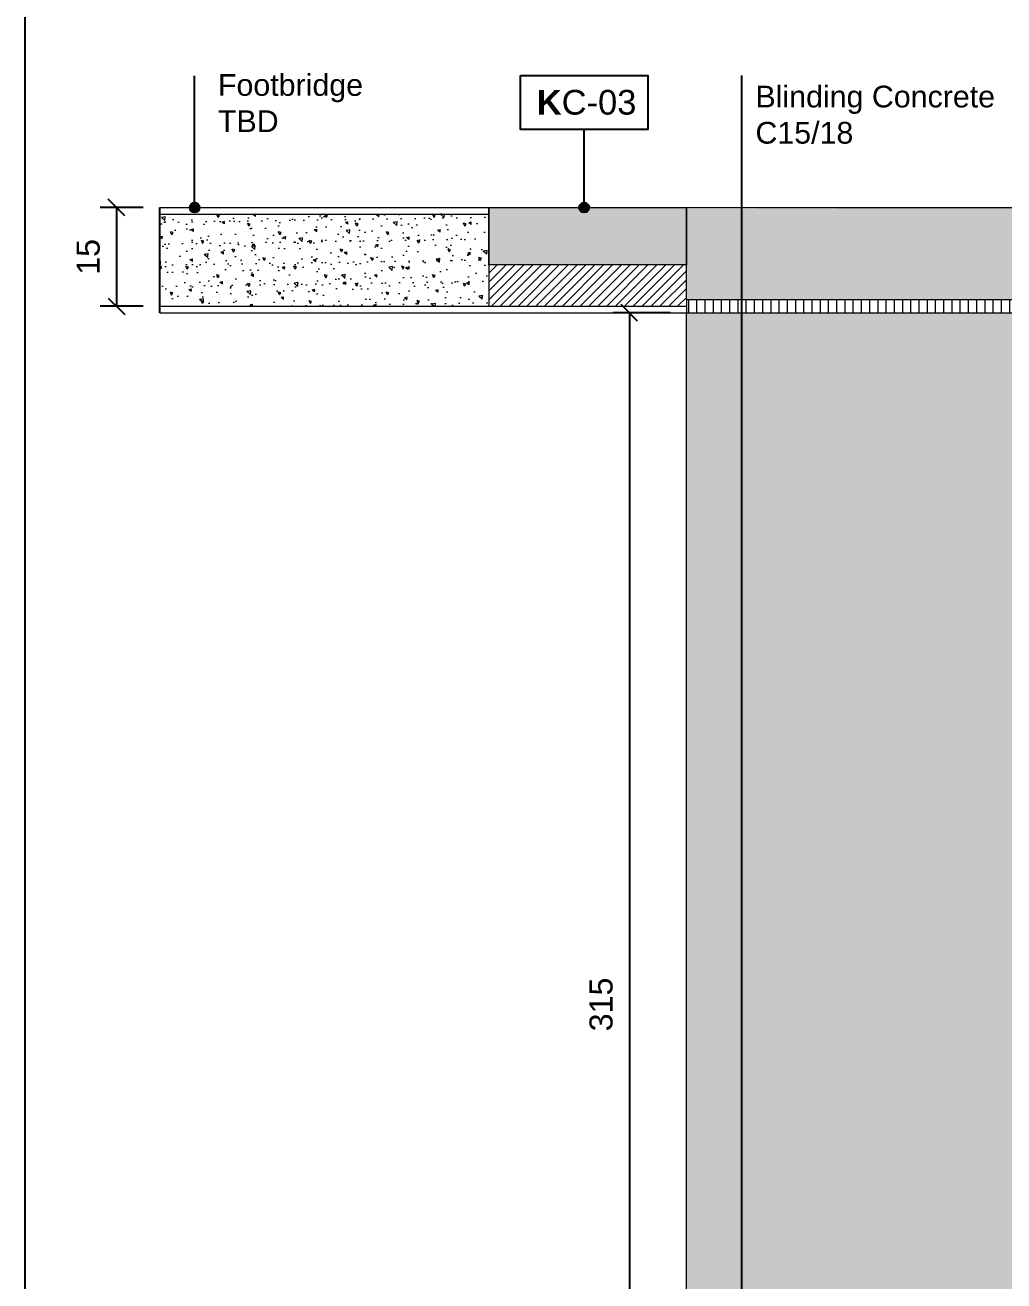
# Model space of a CAD drawing. Header units: metres. Extents: x -325 to 301, y -147 to 149.
# Drawn here: x 72.234 to 73.721, y 31.357 to 33.264 of the extents above; entities that cross this region are included whole.
import ezdxf

# ---------------------------------------------------------------- set-up
doc = ezdxf.new("R2010")
doc.units = ezdxf.units.M
doc.layers.get('Defpoints').update_dxf_attribs({"lineweight": 13})
doc.layers.add('-aux', color=50, linetype='Continuous', plot=False)
doc.layers.add('0-TX-1_25', color=7, linetype='Continuous', true_color=0x3f4f7f)
doc.layers.add('3-TR-paviment fort', color=7, linetype='Continuous', true_color=0xd1d1d1)
for name, color, linetype, lineweight, true_color in [('03-TR-Paviment_08_Natural Stone Bleachers', 7, 'Continuous', 5, 0xafad9d), ('3-TR sorra granitica', 7, 'Continuous', 0, 0xf2dac9), ('3-TR tot_u', 7, 'Continuous', 5, 0x787878)]:
    doc.layers.add(name, color=color, linetype=linetype, lineweight=lineweight, true_color=true_color)
doc.layers.add('1-CM', color=7, linetype='Continuous', lineweight=0)
doc.layers.add('3-TR Formigó', color=252, linetype='Continuous', lineweight=0)
for name, color, linetype in [('1-SECCIÓ', 1, 'Continuous'), ('A-KEYPLAN_HATCH', 7, 'Continuous'), ('A_TEXT_2', 7, 'Continuous')]:
    doc.layers.add(name, color=color, linetype=linetype)
doc.styles.get("Standard").update_dxf_attribs({"font": 'arial.ttf'})
doc.dimstyles.new('ISO-25', dxfattribs={"dimtxt": 0.1, "dimasz": 0.1, "dimexe": 0.1, "dimexo": 0.1, "dimgap": 0.1, "dimtad": 1, "dimdec": 0, "dimlfac": 100, "dimzin": 9, "dimtxsty": 'Standard', "dimblk": 'OBLIQUE', "dimcen": 0.1, "dimadec": 0, "dimazin": 0, "dimtfac": 1, "dimtdec": 0, "dimtmove": 0, "dimatfit": 3, "dimldrblk": 'OBLIQUE', "dimfxl": 1, "dimarcsym": 0})

# ---------------------------------------------------------------- blocks, each defined once
blk = doc.blocks.new('POINT')
at = {"layer": '0-TX-1_25'}
h = blk.add_hatch(dxfattribs=at)
h.set_pattern_fill('ANGLE', color=256)
h.set_pattern_definition([(0, (-83.74681484067048, -12.72584030761209), (0, 6.985), [5.08, -1.905]), (90, (-83.74681484067048, -12.72584030761209), (-6.985, 4.277078946022131e-16), [5.08, -1.905])])
edge = h.paths.add_edge_path()
edge.add_arc((0, 0), 0.0075, 0, 360)
h = blk.add_hatch(color=256, dxfattribs=at)
h.dxf.hatch_style = 1
edge = h.paths.add_edge_path()
edge.add_arc((0, 0), 0.0075, 0, 360)
blk.add_circle((0, 0), 0.0075, dxfattribs=at)
blk = doc.blocks.new('hatch keyplan 2')
at = {"layer": 'A-KEYPLAN_HATCH'}
blk.add_lwpolyline([(0, 0.005476596624248486), (0.012874798693294, 0.005476596623793739), (0.012874798693294, -2.273736754432321e-13), (0, 0)], close=True, dxfattribs=at)
blk = doc.blocks.new('hatch keyplan')
at = {"layer": 'A-KEYPLAN_HATCH'}
blk.add_blockref('hatch keyplan 2', (1.430579833341536, 0.8521467901477053), dxfattribs=at)
blk = doc.blocks.new('K02')
at = {"layer": 'A-KEYPLAN_HATCH'}
blk.add_blockref('hatch keyplan', (-1.430579833245696, -0.8521467901477054), dxfattribs=at)
at = {"layer": 'A_TEXT_2', "insert": (-0.0007977307987558913, 0.004020148496218123), "char_height": 0.0025, "attachment_point": 1}
blk.add_mtext_dynamic_manual_height_columns('\\pi0.00244;{\\fArial|b1|i0|c0|p34;K}C-03', width=0.01456192034901793, gutter_width=0.015, heights=[0], dxfattribs=at)
blk = doc.blocks.new('_Oblique')
at = {"color": 0, "lineweight": -2}
blk.add_line((-0.499999999995058, -0.4999999998130015), (0.500000000028669, 0.500000000163238), dxfattribs=at)
blk = doc.blocks.new('*D1995')
at = {"layer": '0-TX-1_25', "color": 0, "lineweight": -2, "transparency": 16777216}
for p, q in [((73.21394661204407, 32.82695288046281), (73.12722204832365, 32.82695288046281)), ((73.15222204832365, 32.82695288046281), (73.15222204832367, 30.72701087228971)), ((73.21394661204407, 30.72701087228971), (73.12722204832366, 30.72701087228971))]:
    blk.add_line(p, q, dxfattribs=at)
at = {"layer": 'Defpoints', "color": 0, "transparency": 16777216}
for p in [(73.23894661204407, 32.82695288046281), (73.15222204832367, 30.72701087228971), (73.23894661204407, 30.72701087228971)]:
    blk.add_point(p, dxfattribs=at)
at = {"layer": '0-TX-1_25', "color": 0, "lineweight": -2, "transparency": 16777216, "xscale": 0.025, "yscale": 0.025, "zscale": 0.025}
for p, rotation in [((73.15222204832365, 32.82695288046281), 90), ((73.15222204832367, 30.72701087228971), 270)]:
    blk.add_blockref('_Oblique', p, dxfattribs=dict(at, rotation=rotation))
at = {"layer": '0-TX-1_25', "color": 0, "transparency": 16777216, "insert": (73.1093400565092, 31.77698187637623), "char_height": 0.035, "attachment_point": 5, "rotation": 90}
blk.add_mtext('315', dxfattribs=at)
blk = doc.blocks.new('*D1996')
at = {"layer": '0-TX-1_25', "color": 0, "lineweight": -2, "transparency": 16777216}
for p, q in [((72.41394659411601, 32.98695288046279), (72.34833012077083, 32.98695288046279)), ((72.37333012077083, 32.98695288046279), (72.37333012077083, 32.8369528804628)), ((72.41394659411601, 32.8369528804628), (72.34833012077083, 32.8369528804628))]:
    blk.add_line(p, q, dxfattribs=at)
at = {"layer": 'Defpoints', "color": 0, "transparency": 16777216}
for p in [(72.43894659411602, 32.98695288046279), (72.37333012077083, 32.8369528804628), (72.43894659411602, 32.8369528804628)]:
    blk.add_point(p, dxfattribs=at)
at = {"layer": '0-TX-1_25', "color": 0, "lineweight": -2, "transparency": 16777216, "xscale": 0.025, "yscale": 0.025, "zscale": 0.025}
for p, rotation in [((72.37333012077083, 32.98695288046279), 90), ((72.37333012077083, 32.8369528804628), 270)]:
    blk.add_blockref('_Oblique', p, dxfattribs=dict(at, rotation=rotation))
at = {"layer": '0-TX-1_25', "color": 0, "transparency": 16777216, "insert": (72.33046006620057, 32.91195288046277), "char_height": 0.035, "attachment_point": 5, "rotation": 90}
blk.add_mtext('15', dxfattribs=at)

msp = doc.modelspace()

# ---------------------------------------------------------------- hatches: boundary and pattern name
at = {"layer": '03-TR-Paviment_08_Natural Stone Bleachers'}
h = msp.add_hatch(dxfattribs=at)
h.set_pattern_fill('DASH', color=256, scale=0.0011, angle=233, style=0, double=1)
h.set_pattern_definition([(233, (8.954259245419422, -19.67473972476313), (0.0006873955504816415, -0.004891073487198699), [0.0034925, -0.0034925])])
h.paths.add_polyline_path([(73.23894659411602, 32.84695288046278), (74.43894659411599, 32.84695288046278), (74.43894659411599, 32.98945288046277), (73.23894659411599, 32.98445288046278)])
at = {"layer": '3-TR Formigó'}
h = msp.add_hatch(dxfattribs=at)
h.set_pattern_fill('ANSI31', color=256, scale=0.003, style=0)
h.set_pattern_definition([(45, (71.11580836076888, 32.28982219869387), (-0.006735192090801864, 0.006735192090801864), [])])
h.paths.add_polyline_path([(73.23892972302129, 32.89964502753705), (72.93894659411599, 32.89973997088909), (72.93894659411599, 32.83695288048872), (73.23894659411599, 32.83695288046278)])
at = {"layer": '3-TR sorra granitica'}
h = msp.add_hatch(dxfattribs=at)
h.set_pattern_fill('LINE', color=256, scale=0.09999999999999998, angle=54.36802460532453, style=0)
h.set_pattern_definition([(90.01449684407197, (98.50209010412493, 241.0377877804388), (-0.0124999995998879, -3.162720719002675e-06), [])])
h.paths.add_polyline_path([(73.2389465941214, 32.84695288046278), (73.23894659411599, 32.82695288046279), (73.54894659399397, 32.82695288046279), (73.54894659399397, 32.84695288046278)])
h.paths.add_polyline_path([(74.43894659411599, 32.82701150775362), (74.438946594116, 32.84701023682781), (73.54515455173845, 32.84704971164341), (73.54865785762074, 32.8270484407176)])
at = {"layer": '3-TR tot_u'}
h = msp.add_hatch(dxfattribs=at)
h.set_pattern_fill('AR-CONC', color=256, scale=0.0002499999999999997, angle=92.9928143935928)
h.set_pattern_definition([(142.9928143935928, (-0.1476162296085022, 0), (0.00160133854976033, 0.04569209416202706), [0.004762499999999995, -0.05238749999999995]), (87.99281439359284, (-0.1476162296085022, 0), (-0.04723904418761809, -0.01129264178091974), [0.003809999999999996, -0.04191014604249996]), (193.4442590935928, (-0.1474827849988651, 0.003807662295349762), (-0.04563770368725484, 0.03439945236275431), [0.004047502199999995, -0.04452256114999994]), (139.1770143935928, (-0.1602989079576465, -0.0006630760832253697), (0.00695793884922797, 0.0682260934048176), [0.007143749999999992, -0.07858124999999991]), (189.6283720035927, (-0.1597190862808006, 0.00502242633206824), (-0.06487092434638955, 0.05604051034146583), [0.006071255784999993, -0.06678390203999993]), (84.17696556359282, (-0.1602989079576465, -0.0006630760832253697), (-0.06487092434352237, 0.05604051034498883), [0.005714991767499994, -0.06286493297999993]), (113.9928143935928, (-0.1574597764119731, 0.005844032112153134), (0.02355245547627941, 0.03918673552424966), [0.004762499999999994, -0.05238749999999994]), (58.99281439359278, (-0.1574597764119731, 0.005844032112153134), (-0.04679086962607495, 0.01302528763197387), [0.003809999999999996, -0.04190999999999995]), (164.4442593935928, (-0.155497071776123, 0.009109593405068988), (-0.02323841438272714, 0.05221202305941412), [0.004047502199999996, -0.04452248439999995]), (130.4928143935928, (-0.1476162296085022, 0), (-0.02115024290892982, -0.0003325720948346777), [0, -0.04140199999999996, 0, -0.04254499999999996, 0, -0.04206874999999995]), (100.4928143935928, (-0.1476162296085022, 0), (-0.02588315998721204, 0.01537450676871891), [0, -0.02425699999999997, 0, -0.04044949999999996, 0, -0.01603374999999999]), (60.4928143935928, (-0.1468768997757059, -0.01414118635929592), (-0.0003395878614522781, 0.03392619092123889), [0, -0.01587499999999998, 0, -0.04952999999999995, 0, -0.06572249999999992]), (50.49281439359279, (-0.1465453617340932, -0.02048252553386808), (-0.008281435526141462, 0.03664990282591291), [0, -0.02063749999999997, 0, -0.03289299999999995, 0, -0.04667249999999994])])
h.paths.add_polyline_path([(72.93894659411599, 32.83695288046776), (72.93894659411599, 32.97704768030029), (72.43894659411599, 32.97685808062527), (72.43894659411599, 32.83695288047045)])
h = msp.add_hatch(dxfattribs=at)
h.set_pattern_fill('AR-CONC', color=256, scale=0.0002499999999999998, angle=90.58726092987852)
h.set_pattern_definition([(140.5872609298785, (49.4560036235978, -49.84167093588243), (0.003517738578472596, 0.04558461658669537), [0.004762499999999996, -0.05238749999999996]), (85.58726092987852, (49.4560036235978, -49.84167093588243), (-0.04767139590977341, -0.00929994979371116), [0.003809999999999997, -0.04191014604249996]), (191.0387056298786, (49.45629676769724, -49.83787223002962), (-0.04415365538318716, 0.0362846666927757), [0.004047502199999997, -0.04452256114999997]), (136.7714609298785, (49.44330429069156, -49.84180110399057), (0.009815426627263462, 0.0678739282378536), [0.007143749999999994, -0.07858124999999994]), (187.2228185398785, (49.44412223613036, -49.83614494839241), (-0.06246159789290918, 0.05871392010036004), [0.006071255784999995, -0.06678390203999994]), (81.7714120998786, (49.44330429069156, -49.84180110399057), (-0.06246159788989664, 0.05871392010375959), [0.005714991767499988, -0.06286493297999983]), (111.5872609298785, (49.44641403986405, -49.83541889551039), (0.02517646531543982, 0.03816364754881366), [0.004762499999999996, -0.05238749999999996]), (56.58726092987855, (49.44641403986405, -49.83541889551039), (-0.0462029321303139, 0.01497773884208171), [0.003809999999999997, -0.04190999999999996]), (162.0387059298785, (49.44851207865312, -49.83223859154932), (-0.02102646705166375, 0.05314138630394799), [0.004047502199999997, -0.04452248439999996]), (128.0872609298785, (49.4560036235978, -49.84167093588243), (-0.02114556348804155, 0.0005554494380260346), [0, -0.04140199999999997, 0, -0.04254499999999996, 0, -0.04206874999999997]), (98.08726092987847, (49.4560036235978, -49.84167093588243), (-0.02521504447655499, 0.01644733903555077), [0, -0.02425699999999998, 0, -0.04044949999999996, 0, -0.01603374999999999]), (58.08726092987852, (49.45614876103836, -49.85583069207291), (0.001084678264659777, 0.03391054737691759), [0, -0.01587499999999999, 0, -0.04952999999999996, 0, -0.06572249999999995]), (48.08726092987852, (49.45621384509243, -49.86218035852601), (-0.006735849794676834, 0.03696519821488923), [0, -0.02063749999999998, 0, -0.03289299999999997, 0, -0.04667249999999996])])
h.paths.add_polyline_path([(73.23894661204405, 32.82695288046279), (73.23894661204405, 30.24694976246945), (72.73894661204405, 30.24694976253426), (72.73894661204405, 29.74713960278975), (75.93894661204405, 29.74694976253426), (75.9307420039786, 30.24694976246945), (73.73894659411599, 30.24694976246945), (73.73894659411599, 32.82695288046279)])
at = {"layer": '3-TR-paviment fort'}
msp.add_hatch(color=256, dxfattribs=at).paths.add_polyline_path([(73.23894658880745, 32.98689488863587), (73.23892972302129, 32.89964502753705), (72.93892937396159, 32.89973997633919), (72.93894659411599, 32.98695288046278)])

# ---------------------------------------------------------------- linework, layer by layer
at = {"layer": '-aux'}
msp.add_lwpolyline([(72.23447743480324, 3.456691224966903), (72.23447743480324, 133.4566912249669)], dxfattribs=at)
at = {"layer": '0-TX-1_25'}
for points in [[(72.491958389281, 32.98695288046278), (72.49180763798832, 33.18695288046278)], [(73.32285280013957, 29.74694976253426), (73.32285280013957, 33.18732602814617)], [(73.0835084740269, 32.98695288046278), (73.08350847402899, 33.10517707878756)]]:
    msp.add_lwpolyline(points, dxfattribs=at)
at = {"layer": '1-CM'}
for points in [[(72.43894659411599, 32.98695288046278), (72.93894659411599, 32.98695288046278)], [(72.93894659411599, 32.98695288046278), (72.93894659411599, 32.83695288046278)], [(72.93894659411599, 32.98695288046278), (73.23894659411599, 32.98695288046278)], [(72.43894659411599, 32.97695288046278), (72.93894659411599, 32.97695288046278)], [(72.43894659411599, 32.83695288046278), (72.93894659411599, 32.83695288046278)], [(72.93894659411599, 32.83695288046278), (73.23894659411599, 32.83695288046278), (73.23894659411599, 32.82695288046279)], [(72.43894659411599, 32.82695288046278), (73.23894659411599, 32.82695288046279)], [(73.73894659411599, 32.82695288046279), (73.73894659411599, 30.24694976246945), (75.9307420039786, 30.24694976246945), (75.93894661204405, 29.74694976253426), (72.73894661204405, 29.74694976253426), (72.73894661204405, 30.24694976253426), (73.23894661204405, 30.24694976246945), (73.23894661204405, 32.82695288046279)], [(73.23894659411599, 32.82695288046279), (73.73894659411599, 32.82695288046279)]]:
    msp.add_lwpolyline(points, dxfattribs=at)
for points in [[(73.23894658880745, 32.98689488863587), (73.23892972302129, 32.89964502753705), (72.93892937396159, 32.89973997633919), (72.93894659411599, 32.98695288046278)], [(73.23894659411599, 32.98695288046278), (74.43894659411599, 32.98695288046278), (74.43894659411599, 32.84695288046278), (73.23894659411599, 32.84695288046278)], [(73.73894659411599, 32.82695288046279), (74.43894659411599, 32.82695288046279), (74.43894659411599, 32.83701087229071), (74.43894659411599, 32.84695288046278), (73.23894659411599, 32.84695288046278), (73.23894661204405, 32.82695288046279)]]:
    msp.add_lwpolyline(points, close=True, dxfattribs=at)
at = {"layer": '1-SECCIÓ'}
msp.add_lwpolyline([(72.43894659411599, 32.82695288046278), (72.43894659411599, 32.98695288046278)], dxfattribs=at)

# ---------------------------------------------------------------- block references
at = {"color": 244, "true_color": 0x991b1e, "xscale": 14.99999999999007, "yscale": 14.99999999999007, "zscale": 14.99999999999007}
msp.add_blockref('K02', (72.98685837013605, 33.10517707878926), dxfattribs=at)
at = {"layer": '0-TX-1_25'}
for p in [(72.491958389281, 32.98690149921757), (73.0835084740269, 32.98690149921757)]:
    msp.add_blockref('POINT', p, dxfattribs=at)

# ---------------------------------------------------------------- texts
at = {"layer": '0-TX-1_25', "char_height": 0.033, "attachment_point": 1}
for s, insert in [('Footbridge\\PTBD', (72.5273393562358, 33.18946543172621)), ('Blinding Concrete\\PC15/18', (73.34364986749517, 33.17188618129349))]:
    msp.add_mtext_dynamic_manual_height_columns(s, width=0.5140735017147051, gutter_width=12.5, heights=[0], dxfattribs=dict(at, insert=insert))

# ---------------------------------------------------------------- dimensions: what is measured, and where the dimension line sits
at = {"layer": '0-TX-1_25'}
dim = msp.add_linear_dim(base=(72.37333012077083, 32.8369528804628), p1=(72.43894659411599, 32.98695288046278), p2=(72.43894659411599, 32.83695288046278), angle=90, dimstyle='ISO-25', override={"dimtxt": 0.035, "dimasz": 0.025, "dimexe": 0.025, "dimexo": 0.025, "dimgap": 0.025, "dimblk1": 'Oblique', "dimblk2": 'Oblique', "dimsah": 1, "dimfxl": 0.1, "dimfxlon": 1, "dimarcsym": 1}, dxfattribs=at)
dim.commit()
dim.dimension.update_dxf_attribs({"geometry": '*D1996', "text_midpoint": (72.33046006620057, 32.91195288046277)})
dim = msp.add_linear_dim(base=(73.15222204832367, 30.72701087228971), p1=(73.23894661204405, 32.82695288046279), p2=(73.23894661204405, 30.7270108722897), angle=90, text='315', dimstyle='ISO-25', override={"dimtxt": 0.035, "dimasz": 0.025, "dimexe": 0.025, "dimexo": 0.025, "dimgap": 0.025, "dimblk1": 'Oblique', "dimblk2": 'Oblique', "dimsah": 1, "dimfxl": 0.1, "dimfxlon": 1, "dimarcsym": 1}, dxfattribs=at)
dim.commit()
dim.dimension.update_dxf_attribs({"geometry": '*D1995', "text_midpoint": (73.1093400565092, 31.77698187637623)})

doc.saveas('drawing.dxf')
